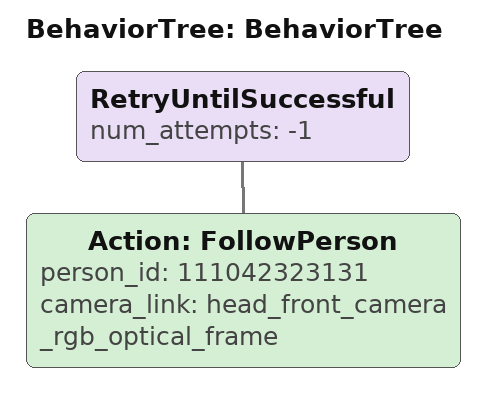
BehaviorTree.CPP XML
<?xml version="1.0"?>
<root main_tree_to_execute="BehaviorTree">
    <BehaviorTree ID="BehaviorTree">
        <RetryUntilSuccessful num_attempts="-1">
            <Action ID="FollowPerson" person_id="111042323131" camera_link="head_front_camera_rgb_optical_frame" />
        </RetryUntilSuccessful>
    </BehaviorTree>
</root>
